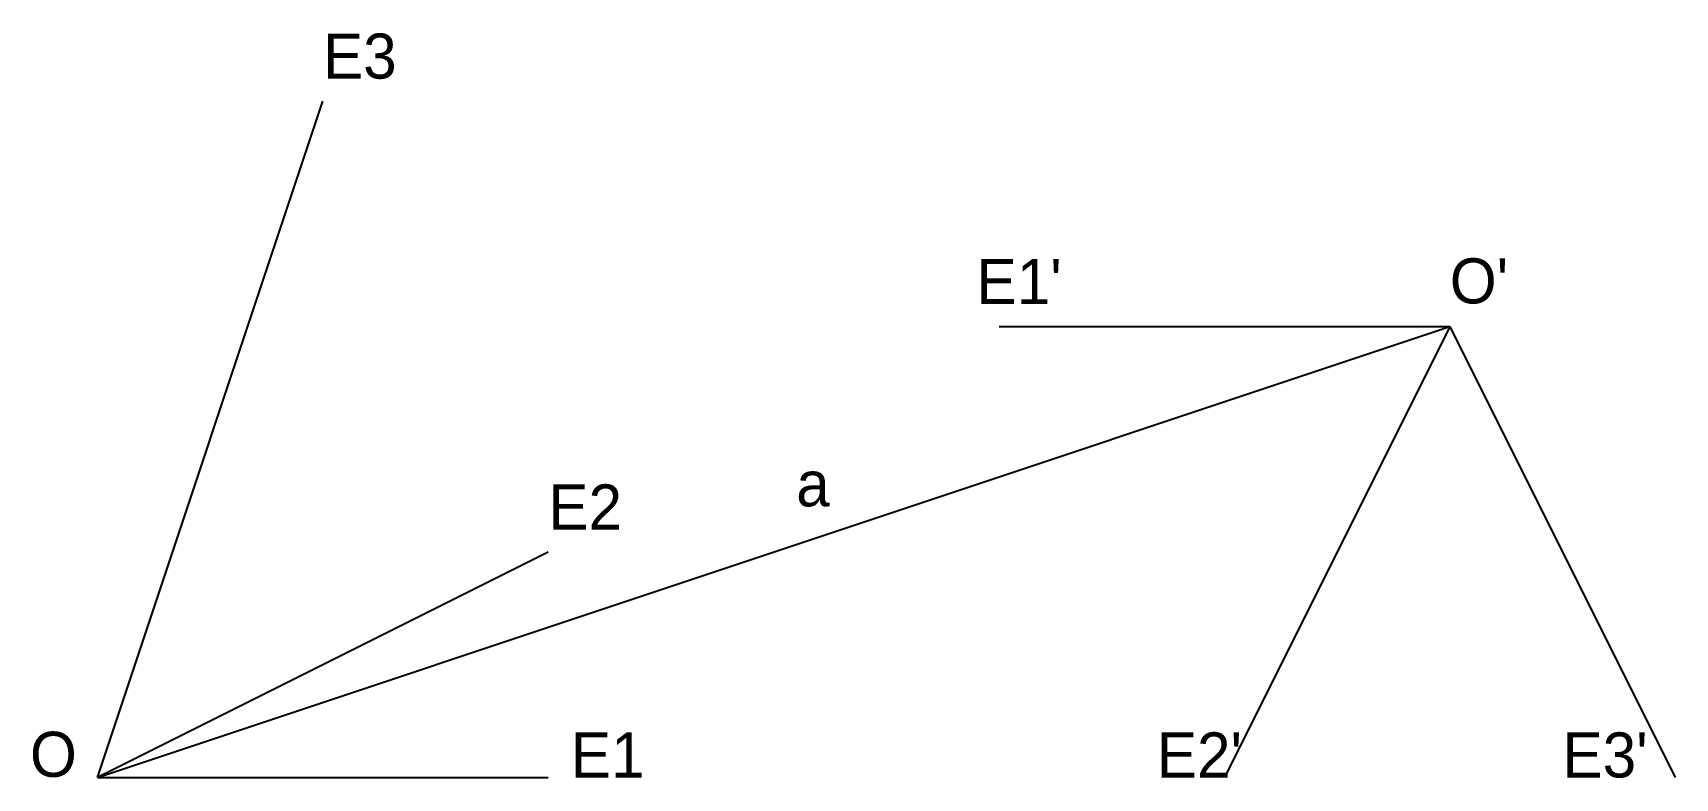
# Model space of a CAD drawing. Header units: millimetres. Extents: x -2.9 to 70, y 0 to 33.
import ezdxf

# ---------------------------------------------------------------- set-up
doc = ezdxf.new("R2010")
doc.units = ezdxf.units.MM
doc.layers.get('0').update_dxf_attribs({"lineweight": 25, "true_color": 0x000000})
doc.styles.add('textstyle0', font='')
doc.styles.add('textstyle1', font='')
doc.styles.add('textstyle2', font='')
doc.styles.add('textstyle3', font='')
doc.styles.add('textstyle4', font='')
doc.styles.add('textstyle5', font='')
doc.styles.add('textstyle6', font='')
doc.styles.add('textstyle7', font='')
doc.styles.add('textstyle8', font='')
doc.styles.get('textstyle0').set_extended_font_data('Arimo')
doc.styles.get('textstyle1').set_extended_font_data('Arimo')
doc.styles.get('textstyle2').set_extended_font_data('Arimo')
doc.styles.get('textstyle3').set_extended_font_data('Arimo')
doc.styles.get('textstyle4').set_extended_font_data('Arimo')
doc.styles.get('textstyle5').set_extended_font_data('Arimo')
doc.styles.get('textstyle6').set_extended_font_data('Arimo')
doc.styles.get('textstyle7').set_extended_font_data('Arimo')
doc.styles.get('textstyle8').set_extended_font_data('Arimo')

msp = doc.modelspace()

# ---------------------------------------------------------------- linework, layer by layer
for p, q in [((0, 0), (10, 30)), ((0, 0), (60, 20)), ((40, 20), (60, 20)), ((60, 20), (50, 0)), ((60, 20), (70, 0)), ((20, 10), (0, 0)), ((0, 0), (20, 0))]:
    msp.add_line(p, q)

# ---------------------------------------------------------------- texts
at = {"char_height": 1, "attachment_point": 7}
for s, insert, style in [('\\H2;E\\S^3;', (10, 31), 'textstyle0'), ("\\H2;E\\S^1;'", (39, 21), 'textstyle4'), ("\\H2;O'", (60, 21), 'textstyle8'), ('\\H2;a', (31, 12), 'textstyle2'), ('\\H2;E\\S^2;', (20, 11), 'textstyle6'), ('\\H2;O', (-3, 0), 'textstyle1'), ('\\H2;E\\S^1;', (21, 0), 'textstyle7'), ("\\H2;E\\S^2;'", (47, 0), 'textstyle5'), ("\\H2;E\\S^3;'", (65, 0), 'textstyle3')]:
    msp.add_mtext(s, dxfattribs=dict(at, insert=insert, style=style))

doc.saveas('drawing.dxf')
